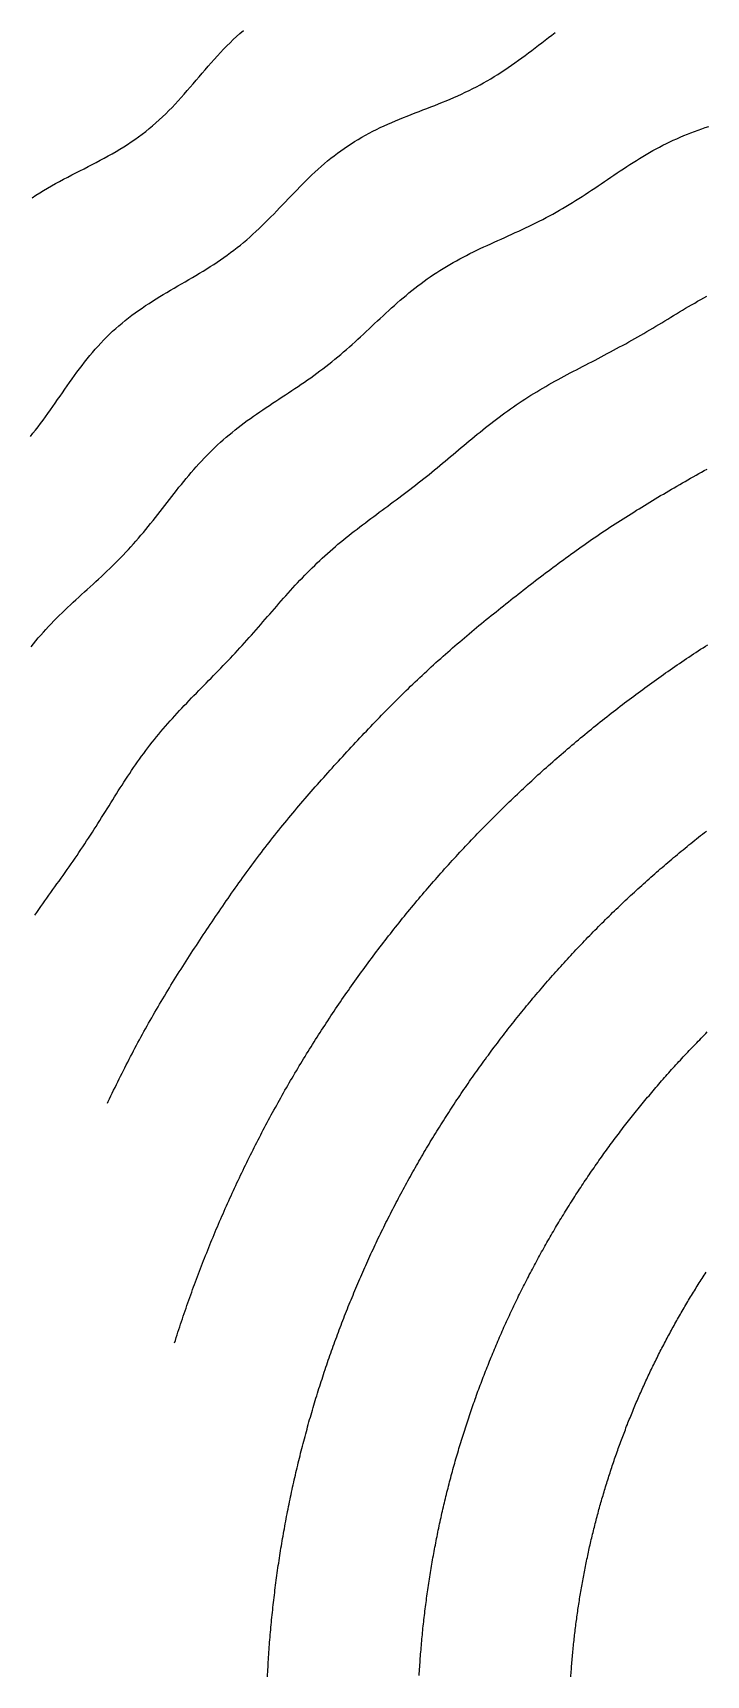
# Model space of a CAD drawing. Header units: millimetres. Extents: x -17.8 to 17.8, y -17.8 to 17.8.
# Drawn here: x -2.903 to -1.48, y 0.119 to 3.588 of the extents above; entities that cross this region are included whole.
import ezdxf

# ---------------------------------------------------------------- set-up
doc = ezdxf.new("R2010")
doc.units = ezdxf.units.MM
doc.layers.add('DOKU', color=8, linetype='Continuous')
doc.layers.add('KESIM', color=1, linetype='Continuous')

msp = doc.modelspace()

# ---------------------------------------------------------------- linework, layer by layer
at = {"layer": 'DOKU'}
for points in [[(-2.9083, 2.7358), (-2.9028, 2.7426), (-2.8973, 2.7494), (-2.8919, 2.7563), (-2.8866, 2.7633), (-2.8813, 2.7703), (-2.8761, 2.7774), (-2.871, 2.7846), (-2.8658, 2.7918), (-2.8608, 2.799), (-2.8557, 2.8063), (-2.8506, 2.8136), (-2.8456, 2.8209), (-2.8406, 2.8282), (-2.8355, 2.8355), (-2.8304, 2.8428), (-2.8253, 2.8501), (-2.8202, 2.8574), (-2.815, 2.8646), (-2.8098, 2.8718), (-2.8045, 2.8789), (-2.7991, 2.886), (-2.7937, 2.893), (-2.7882, 2.8999), (-2.7826, 2.9068), (-2.7769, 2.9135), (-2.7712, 2.9202), (-2.7653, 2.9268), (-2.7593, 2.9332), (-2.7532, 2.9396), (-2.7471, 2.9459), (-2.7408, 2.952), (-2.7344, 2.958), (-2.7279, 2.9639), (-2.7212, 2.9697), (-2.7145, 2.9754), (-2.7077, 2.981), (-2.7008, 2.9864), (-2.6938, 2.9917), (-2.6867, 2.997), (-2.6795, 3.0021), (-2.6722, 3.0071), (-2.6649, 3.0121), (-2.6575, 3.0169), (-2.65, 3.0217), (-2.6425, 3.0264), (-2.6349, 3.0311), (-2.6273, 3.0357), (-2.6196, 3.0402), (-2.612, 3.0447), (-2.6043, 3.0492), (-2.5966, 3.0537), (-2.5889, 3.0581), (-2.5812, 3.0626), (-2.5736, 3.0671), (-2.5659, 3.0715), (-2.5583, 3.076), (-2.5508, 3.0806), (-2.5432, 3.0852), (-2.5357, 3.0898), (-2.5283, 3.0945), (-2.5209, 3.0993), (-2.5136, 3.1041), (-2.5064, 3.109), (-2.4992, 3.114), (-2.4921, 3.1191), (-2.4851, 3.1242), (-2.4782, 3.1295), (-2.4713, 3.1348), (-2.4645, 3.1402), (-2.4578, 3.1458), (-2.4511, 3.1514), (-2.4445, 3.1571), (-2.438, 3.1629), (-2.4315, 3.1688), (-2.4251, 3.1748), (-2.4188, 3.1809), (-2.4125, 3.187), (-2.4062, 3.1932), (-2.4, 3.1994), (-2.3938, 3.2057), (-2.3877, 3.2121), (-2.3815, 3.2185), (-2.3754, 3.2249), (-2.3693, 3.2313), (-2.3632, 3.2377), (-2.357, 3.2442), (-2.3509, 3.2506), (-2.3447, 3.257), (-2.3385, 3.2633), (-2.3322, 3.2697), (-2.326, 3.276), (-2.3196, 3.2822), (-2.3132, 3.2883), (-2.3068, 3.2944), (-2.3002, 3.3004), (-2.2936, 3.3063), (-2.287, 3.3121), (-2.2802, 3.3178), (-2.2734, 3.3233), (-2.2665, 3.3288), (-2.2595, 3.3341), (-2.2524, 3.3393), (-2.2452, 3.3444), (-2.238, 3.3493), (-2.2306, 3.3542), (-2.2232, 3.3588), (-2.2157, 3.3634), (-2.208, 3.3678), (-2.2004, 3.3721), (-2.1926, 3.3763), (-2.1848, 3.3804), (-2.1769, 3.3843), (-2.1689, 3.3881), (-2.1609, 3.3919), (-2.1528, 3.3955), (-2.1447, 3.3991), (-2.1365, 3.4026), (-2.1283, 3.406), (-2.12, 3.4093), (-2.1118, 3.4126), (-2.1035, 3.4159), (-2.0952, 3.4191), (-2.0869, 3.4223), (-2.0786, 3.4255), (-2.0704, 3.4287), (-2.0621, 3.4319), (-2.0538, 3.4351), (-2.0456, 3.4384), (-2.0374, 3.4417), (-2.0293, 3.445), (-2.0212, 3.4484), (-2.0131, 3.4519), (-2.0051, 3.4555), (-1.9971, 3.4591), (-1.9892, 3.4628), (-1.9813, 3.4666), (-1.9735, 3.4705), (-1.9658, 3.4745), (-1.9581, 3.4786), (-1.9505, 3.4828), (-1.9429, 3.4871), (-1.9354, 3.4915), (-1.9279, 3.496), (-1.9205, 3.5007), (-1.9132, 3.5054), (-1.9059, 3.5102), (-1.8986, 3.5151), (-1.8914, 3.5201), (-1.8842, 3.5251), (-1.8771, 3.5303), (-1.87, 3.5355), (-1.8629, 3.5407), (-1.8558, 3.546), (-1.8487, 3.5514), (-1.8417, 3.5568), (-1.8346, 3.5621), (-1.8276, 3.5675), (-1.8205, 3.5729), (-1.8134, 3.5783), (-1.8063, 3.5837), (-1.7992, 3.589)], [(-2.9045, 3.2399), (-2.8965, 3.2452), (-2.8884, 3.2504), (-2.8802, 3.2555), (-2.8719, 3.2604), (-2.8635, 3.2652), (-2.8551, 3.2699), (-2.8466, 3.2746), (-2.838, 3.2792), (-2.8294, 3.2837), (-2.8208, 3.2881), (-2.8121, 3.2926), (-2.8035, 3.297), (-2.7948, 3.3014), (-2.7862, 3.3058), (-2.7776, 3.3102), (-2.769, 3.3146), (-2.7605, 3.3191), (-2.752, 3.3237), (-2.7436, 3.3283), (-2.7353, 3.333), (-2.7271, 3.3377), (-2.7189, 3.3426), (-2.7108, 3.3476), (-2.7029, 3.3527), (-2.695, 3.3579), (-2.6872, 3.3632), (-2.6796, 3.3687), (-2.6721, 3.3743), (-2.6646, 3.3801), (-2.6573, 3.386), (-2.6501, 3.392), (-2.643, 3.3981), (-2.636, 3.4044), (-2.6291, 3.4109), (-2.6223, 3.4174), (-2.6155, 3.4241), (-2.6089, 3.4309), (-2.6023, 3.4378), (-2.5958, 3.4448), (-2.5894, 3.4519), (-2.583, 3.459), (-2.5766, 3.4663), (-2.5703, 3.4736), (-2.564, 3.4809), (-2.5577, 3.4883), (-2.5514, 3.4957), (-2.5451, 3.503), (-2.5388, 3.5104), (-2.5324, 3.5178), (-2.526, 3.5251), (-2.5196, 3.5323), (-2.5131, 3.5395), (-2.5065, 3.5466), (-2.4999, 3.5537), (-2.4931, 3.5606), (-2.4863, 3.5674), (-2.4794, 3.574), (-2.4724, 3.5806), (-2.4653, 3.587), (-2.458, 3.5932)], [(-2.9068, 2.2915), (-2.9018, 2.2979), (-2.8967, 2.3041), (-2.8915, 2.3103), (-2.8862, 2.3164), (-2.8808, 2.3224), (-2.8754, 2.3284), (-2.8699, 2.3344), (-2.8643, 2.3402), (-2.8587, 2.3461), (-2.853, 2.3518), (-2.8472, 2.3575), (-2.8414, 2.3632), (-2.8356, 2.3688), (-2.8297, 2.3744), (-2.8238, 2.38), (-2.8178, 2.3855), (-2.8119, 2.391), (-2.8059, 2.3965), (-2.7999, 2.4019), (-2.7939, 2.4074), (-2.7879, 2.4128), (-2.7819, 2.4183), (-2.7759, 2.4237), (-2.77, 2.4292), (-2.764, 2.4347), (-2.7581, 2.4402), (-2.7522, 2.4457), (-2.7464, 2.4513), (-2.7406, 2.4568), (-2.7348, 2.4625), (-2.7291, 2.4681), (-2.7234, 2.4738), (-2.7178, 2.4795), (-2.7122, 2.4853), (-2.7067, 2.4911), (-2.7012, 2.497), (-2.6958, 2.5029), (-2.6904, 2.5089), (-2.6851, 2.5149), (-2.6798, 2.5209), (-2.6746, 2.5271), (-2.6694, 2.5332), (-2.6643, 2.5394), (-2.6592, 2.5456), (-2.6541, 2.5519), (-2.6491, 2.5582), (-2.644, 2.5645), (-2.6391, 2.5708), (-2.6341, 2.5772), (-2.6291, 2.5836), (-2.6241, 2.59), (-2.6192, 2.5964), (-2.6142, 2.6028), (-2.6092, 2.6092), (-2.6042, 2.6156), (-2.5992, 2.622), (-2.5942, 2.6284), (-2.5891, 2.6347), (-2.584, 2.641), (-2.5788, 2.6473), (-2.5736, 2.6535), (-2.5684, 2.6597), (-2.5631, 2.6658), (-2.5578, 2.6719), (-2.5523, 2.6779), (-2.5469, 2.6838), (-2.5413, 2.6897), (-2.5357, 2.6955), (-2.53, 2.7013), (-2.5243, 2.7069), (-2.5184, 2.7125), (-2.5126, 2.7181), (-2.5066, 2.7235), (-2.5006, 2.7289), (-2.4944, 2.7342), (-2.4883, 2.7394), (-2.482, 2.7445), (-2.4757, 2.7496), (-2.4694, 2.7546), (-2.4629, 2.7595), (-2.4565, 2.7644), (-2.4499, 2.7692), (-2.4434, 2.7739), (-2.4368, 2.7786), (-2.4301, 2.7832), (-2.4234, 2.7878), (-2.4167, 2.7924), (-2.41, 2.7969), (-2.4032, 2.8014), (-2.3965, 2.8059), (-2.3897, 2.8104), (-2.3829, 2.8148), (-2.3761, 2.8193), (-2.3694, 2.8237), (-2.3626, 2.8282), (-2.3559, 2.8326), (-2.3491, 2.8371), (-2.3424, 2.8416), (-2.3358, 2.8461), (-2.3291, 2.8507), (-2.3225, 2.8553), (-2.3159, 2.86), (-2.3094, 2.8646), (-2.3029, 2.8694), (-2.2965, 2.8742), (-2.2901, 2.879), (-2.2837, 2.8839), (-2.2774, 2.8888), (-2.2711, 2.8938), (-2.2648, 2.8989), (-2.2586, 2.904), (-2.2525, 2.9091), (-2.2464, 2.9143), (-2.2403, 2.9196), (-2.2342, 2.9249), (-2.2282, 2.9303), (-2.2222, 2.9357), (-2.2163, 2.9411), (-2.2103, 2.9465), (-2.2044, 2.952), (-2.1985, 2.9576), (-2.1926, 2.9631), (-2.1867, 2.9686), (-2.1808, 2.9742), (-2.1748, 2.9797), (-2.1689, 2.9853), (-2.163, 2.9908), (-2.157, 2.9963), (-2.1511, 3.0018), (-2.1451, 3.0073), (-2.139, 3.0127), (-2.133, 3.0181), (-2.1269, 3.0234), (-2.1207, 3.0287), (-2.1145, 3.0339), (-2.1083, 3.0391), (-2.102, 3.0442), (-2.0957, 3.0492), (-2.0893, 3.0541), (-2.0828, 3.059), (-2.0763, 3.0638), (-2.0697, 3.0685), (-2.0631, 3.0731), (-2.0564, 3.0776), (-2.0497, 3.0821), (-2.0429, 3.0864), (-2.036, 3.0907), (-2.0291, 3.0949), (-2.0221, 3.099), (-2.0151, 3.103), (-2.0081, 3.107), (-2.0009, 3.1108), (-1.9938, 3.1146), (-1.9866, 3.1183), (-1.9794, 3.122), (-1.9721, 3.1256), (-1.9648, 3.1291), (-1.9575, 3.1326), (-1.9501, 3.1361), (-1.9428, 3.1395), (-1.9354, 3.1429), (-1.928, 3.1462), (-1.9206, 3.1496), (-1.9132, 3.1529), (-1.9059, 3.1563), (-1.8985, 3.1596), (-1.8911, 3.1629), (-1.8837, 3.1663), (-1.8764, 3.1697), (-1.8691, 3.1731), (-1.8618, 3.1765), (-1.8545, 3.18), (-1.8473, 3.1835), (-1.84, 3.187), (-1.8329, 3.1906), (-1.8257, 3.1943), (-1.8186, 3.198), (-1.8115, 3.2018), (-1.8044, 3.2056), (-1.7974, 3.2095), (-1.7904, 3.2135), (-1.7835, 3.2175), (-1.7766, 3.2216), (-1.7697, 3.2257), (-1.7628, 3.2299), (-1.756, 3.2341), (-1.7492, 3.2384), (-1.7424, 3.2428), (-1.7356, 3.2471), (-1.7289, 3.2516), (-1.7222, 3.256), (-1.7155, 3.2605), (-1.7087, 3.2651), (-1.702, 3.2696), (-1.6953, 3.2741), (-1.6886, 3.2787), (-1.6819, 3.2833), (-1.6752, 3.2878), (-1.6685, 3.2924), (-1.6618, 3.2969), (-1.655, 3.3014), (-1.6482, 3.3058), (-1.6414, 3.3102), (-1.6346, 3.3146), (-1.6277, 3.3189), (-1.6208, 3.3232), (-1.6139, 3.3274), (-1.6069, 3.3315), (-1.5999, 3.3355), (-1.5929, 3.3395), (-1.5858, 3.3434), (-1.5786, 3.3472), (-1.5715, 3.3509), (-1.5642, 3.3545), (-1.557, 3.358), (-1.5497, 3.3615), (-1.5423, 3.3648), (-1.5349, 3.368), (-1.5275, 3.3712), (-1.52, 3.3742), (-1.5125, 3.3772), (-1.5049, 3.38), (-1.4973, 3.3828), (-1.4897, 3.3855), (-1.482, 3.3882), (-1.4743, 3.3907)], [(-2.8986, 1.7245), (-2.8945, 1.7306), (-2.8903, 1.7367), (-2.8861, 1.7427), (-2.8819, 1.7488), (-2.8776, 1.7548), (-2.8734, 1.7608), (-2.8691, 1.7668), (-2.8649, 1.7728), (-2.8606, 1.7788), (-2.8563, 1.7848), (-2.852, 1.7908), (-2.8477, 1.7968), (-2.8435, 1.8028), (-2.8392, 1.8088), (-2.8349, 1.8148), (-2.8307, 1.8208), (-2.8265, 1.8268), (-2.8222, 1.8328), (-2.818, 1.8388), (-2.8139, 1.8449), (-2.8097, 1.8509), (-2.8056, 1.857), (-2.8015, 1.8631), (-2.7974, 1.8692), (-2.7933, 1.8753), (-2.7893, 1.8814), (-2.7853, 1.8875), (-2.7812, 1.8937), (-2.7773, 1.8999), (-2.7733, 1.906), (-2.7694, 1.9122), (-2.7654, 1.9184), (-2.7615, 1.9247), (-2.7576, 1.9309), (-2.7537, 1.9371), (-2.7498, 1.9434), (-2.7459, 1.9496), (-2.742, 1.9559), (-2.7381, 1.9621), (-2.7342, 1.9684), (-2.7303, 1.9746), (-2.7264, 1.9808), (-2.7225, 1.9871), (-2.7185, 1.9933), (-2.7145, 1.9995), (-2.7105, 2.0057), (-2.7065, 2.0119), (-2.7025, 2.018), (-2.6984, 2.0242), (-2.6943, 2.0303), (-2.6901, 2.0364), (-2.6859, 2.0424), (-2.6817, 2.0485), (-2.6775, 2.0545), (-2.6731, 2.0605), (-2.6688, 2.0664), (-2.6644, 2.0723), (-2.66, 2.0782), (-2.6555, 2.084), (-2.6509, 2.0898), (-2.6463, 2.0956), (-2.6417, 2.1013), (-2.637, 2.107), (-2.6323, 2.1127), (-2.6276, 2.1183), (-2.6228, 2.1239), (-2.6179, 2.1294), (-2.613, 2.1349), (-2.6081, 2.1404), (-2.6032, 2.1459), (-2.5982, 2.1513), (-2.5932, 2.1567), (-2.5881, 2.1621), (-2.583, 2.1674), (-2.5779, 2.1728), (-2.5728, 2.1781), (-2.5677, 2.1834), (-2.5626, 2.1886), (-2.5574, 2.1939), (-2.5523, 2.1992), (-2.5471, 2.2044), (-2.5419, 2.2097), (-2.5368, 2.2149), (-2.5316, 2.2201), (-2.5264, 2.2254), (-2.5213, 2.2306), (-2.5161, 2.2359), (-2.511, 2.2412), (-2.5059, 2.2464), (-2.5008, 2.2517), (-2.4957, 2.257), (-2.4906, 2.2623), (-2.4856, 2.2677), (-2.4806, 2.273), (-2.4755, 2.2784), (-2.4705, 2.2837), (-2.4656, 2.2891), (-2.4606, 2.2946), (-2.4557, 2.3), (-2.4508, 2.3055), (-2.4459, 2.3109), (-2.441, 2.3164), (-2.4361, 2.3219), (-2.4313, 2.3274), (-2.4264, 2.333), (-2.4216, 2.3385), (-2.4168, 2.344), (-2.4119, 2.3496), (-2.4071, 2.3552), (-2.4023, 2.3607), (-2.3975, 2.3663), (-2.3926, 2.3718), (-2.3878, 2.3774), (-2.3829, 2.3829), (-2.3781, 2.3885), (-2.3732, 2.394), (-2.3683, 2.3995), (-2.3634, 2.405), (-2.3585, 2.4105), (-2.3535, 2.4159), (-2.3485, 2.4214), (-2.3435, 2.4268), (-2.3385, 2.4321), (-2.3334, 2.4375), (-2.3283, 2.4428), (-2.3231, 2.448), (-2.3179, 2.4533), (-2.3127, 2.4585), (-2.3074, 2.4636), (-2.3021, 2.4687), (-2.2968, 2.4738), (-2.2914, 2.4788), (-2.2859, 2.4838), (-2.2805, 2.4887), (-2.275, 2.4936), (-2.2694, 2.4984), (-2.2638, 2.5032), (-2.2582, 2.508), (-2.2526, 2.5127), (-2.2469, 2.5174), (-2.2412, 2.5221), (-2.2354, 2.5267), (-2.2296, 2.5313), (-2.2238, 2.5358), (-2.218, 2.5403), (-2.2122, 2.5448), (-2.2063, 2.5493), (-2.2004, 2.5537), (-2.1945, 2.5582), (-2.1886, 2.5626), (-2.1827, 2.567), (-2.1768, 2.5713), (-2.1709, 2.5757), (-2.165, 2.5801), (-2.159, 2.5845), (-2.1531, 2.5888), (-2.1472, 2.5932), (-2.1413, 2.5976), (-2.1354, 2.602), (-2.1295, 2.6064), (-2.1236, 2.6108), (-2.1178, 2.6152), (-2.1119, 2.6196), (-2.1061, 2.6241), (-2.1002, 2.6286), (-2.0944, 2.6331), (-2.0886, 2.6376), (-2.0829, 2.6421), (-2.0771, 2.6467), (-2.0714, 2.6512), (-2.0657, 2.6558), (-2.0599, 2.6605), (-2.0542, 2.6651), (-2.0486, 2.6697), (-2.0429, 2.6744), (-2.0372, 2.6791), (-2.0316, 2.6838), (-2.0259, 2.6885), (-2.0203, 2.6932), (-2.0147, 2.698), (-2.009, 2.7027), (-2.0034, 2.7075), (-1.9978, 2.7122), (-1.9921, 2.7169), (-1.9865, 2.7217), (-1.9808, 2.7264), (-1.9752, 2.7311), (-1.9695, 2.7358), (-1.9638, 2.7405), (-1.9581, 2.7451), (-1.9524, 2.7498), (-1.9466, 2.7544), (-1.9408, 2.759), (-1.935, 2.7635), (-1.9292, 2.768), (-1.9233, 2.7725), (-1.9175, 2.7769), (-1.9115, 2.7813), (-1.9056, 2.7857), (-1.8996, 2.79), (-1.8936, 2.7942), (-1.8876, 2.7984), (-1.8815, 2.8026), (-1.8754, 2.8067), (-1.8692, 2.8108), (-1.8631, 2.8148), (-1.8569, 2.8188), (-1.8506, 2.8227), (-1.8444, 2.8266), (-1.8381, 2.8304), (-1.8318, 2.8342), (-1.8254, 2.8379), (-1.819, 2.8416), (-1.8126, 2.8453), (-1.8062, 2.8489), (-1.7998, 2.8525), (-1.7933, 2.856), (-1.7868, 2.8595), (-1.7804, 2.863), (-1.7739, 2.8665), (-1.7673, 2.87), (-1.7608, 2.8734), (-1.7543, 2.8768), (-1.7478, 2.8802), (-1.7412, 2.8836), (-1.7347, 2.887), (-1.7282, 2.8904), (-1.7216, 2.8938), (-1.7151, 2.8972), (-1.7086, 2.9006), (-1.7021, 2.904), (-1.6956, 2.9074), (-1.6891, 2.9108), (-1.6826, 2.9143), (-1.6761, 2.9178), (-1.6696, 2.9213), (-1.6632, 2.9248), (-1.6567, 2.9283), (-1.6503, 2.9318), (-1.6439, 2.9354), (-1.6375, 2.939), (-1.6311, 2.9426), (-1.6248, 2.9463), (-1.6184, 2.9499), (-1.612, 2.9536), (-1.6057, 2.9573), (-1.5994, 2.9611), (-1.5931, 2.9648), (-1.5867, 2.9686), (-1.5804, 2.9723), (-1.5741, 2.9761), (-1.5678, 2.9799), (-1.5615, 2.9837), (-1.5552, 2.9875), (-1.5489, 2.9913), (-1.5426, 2.9951), (-1.5363, 2.9989), (-1.5299, 3.0027), (-1.5236, 3.0065), (-1.5173, 3.0102), (-1.5109, 3.0139), (-1.5045, 3.0176), (-1.4982, 3.0213), (-1.4918, 3.025), (-1.4853, 3.0286), (-1.4789, 3.0322)], [(-2.7454, 1.3274), (-2.7438, 1.3308), (-2.7409, 1.3368), (-2.738, 1.3428), (-2.7352, 1.3488), (-2.7323, 1.3548), (-2.7293, 1.3608), (-2.7264, 1.3668), (-2.7235, 1.3727), (-2.7205, 1.3787), (-2.7176, 1.3847), (-2.7146, 1.3906), (-2.7116, 1.3966), (-2.7086, 1.4025), (-2.7056, 1.4084), (-2.7026, 1.4144), (-2.6995, 1.4203), (-2.6965, 1.4262), (-2.6934, 1.4321), (-2.6903, 1.438), (-2.6872, 1.4439), (-2.6841, 1.4498), (-2.6809, 1.4556), (-2.6778, 1.4615), (-2.6746, 1.4673), (-2.6714, 1.4732), (-2.6682, 1.479), (-2.665, 1.4848), (-2.6617, 1.4906), (-2.6585, 1.4964), (-2.6552, 1.5022), (-2.6519, 1.508), (-2.6486, 1.5138), (-2.6452, 1.5195), (-2.6419, 1.5253), (-2.6385, 1.531), (-2.6352, 1.5368), (-2.6318, 1.5425), (-2.6283, 1.5482), (-2.6249, 1.5539), (-2.6215, 1.5596), (-2.618, 1.5653), (-2.6146, 1.571), (-2.6111, 1.5767), (-2.6076, 1.5823), (-2.6041, 1.588), (-2.6006, 1.5936), (-2.597, 1.5993), (-2.5935, 1.6049), (-2.5899, 1.6105), (-2.5863, 1.6161), (-2.5828, 1.6217), (-2.5792, 1.6273), (-2.5756, 1.6329), (-2.572, 1.6385), (-2.5684, 1.6441), (-2.5647, 1.6497), (-2.5611, 1.6553), (-2.5574, 1.6608), (-2.5538, 1.6664), (-2.5501, 1.6719), (-2.5465, 1.6775), (-2.5428, 1.683), (-2.5391, 1.6886), (-2.5354, 1.6941), (-2.5317, 1.6996), (-2.528, 1.7052), (-2.5243, 1.7107), (-2.5206, 1.7162), (-2.5168, 1.7217), (-2.5131, 1.7272), (-2.5093, 1.7327), (-2.5056, 1.7382), (-2.5018, 1.7437), (-2.4981, 1.7492), (-2.4943, 1.7546), (-2.4905, 1.7601), (-2.4867, 1.7656), (-2.4829, 1.771), (-2.479, 1.7765), (-2.4752, 1.7819), (-2.4714, 1.7873), (-2.4675, 1.7927), (-2.4636, 1.7982), (-2.4598, 1.8036), (-2.4559, 1.809), (-2.452, 1.8143), (-2.448, 1.8197), (-2.4441, 1.8251), (-2.4402, 1.8305), (-2.4362, 1.8358), (-2.4322, 1.8411), (-2.4282, 1.8465), (-2.4242, 1.8518), (-2.4202, 1.8571), (-2.4162, 1.8624), (-2.4121, 1.8677), (-2.408, 1.8729), (-2.404, 1.8782), (-2.3999, 1.8834), (-2.3958, 1.8887), (-2.3916, 1.8939), (-2.3875, 1.8991), (-2.3833, 1.9043), (-2.3792, 1.9095), (-2.375, 1.9146), (-2.3708, 1.9198), (-2.3665, 1.9249), (-2.3623, 1.9301), (-2.3581, 1.9352), (-2.3538, 1.9403), (-2.3495, 1.9454), (-2.3452, 1.9505), (-2.3409, 1.9556), (-2.3366, 1.9607), (-2.3323, 1.9657), (-2.3279, 1.9708), (-2.3236, 1.9758), (-2.3192, 1.9808), (-2.3149, 1.9858), (-2.3105, 1.9908), (-2.3061, 1.9958), (-2.3017, 2.0008), (-2.2973, 2.0058), (-2.2929, 2.0108), (-2.2884, 2.0157), (-2.284, 2.0207), (-2.2795, 2.0256), (-2.2751, 2.0306), (-2.2706, 2.0355), (-2.2662, 2.0405), (-2.2617, 2.0454), (-2.2572, 2.0503), (-2.2527, 2.0552), (-2.2482, 2.0601), (-2.2437, 2.065), (-2.2392, 2.0699), (-2.2347, 2.0748), (-2.2301, 2.0796), (-2.2256, 2.0845), (-2.2211, 2.0894), (-2.2165, 2.0942), (-2.212, 2.0991), (-2.2074, 2.1039), (-2.2028, 2.1088), (-2.1983, 2.1136), (-2.1937, 2.1184), (-2.1891, 2.1232), (-2.1845, 2.128), (-2.1799, 2.1328), (-2.1752, 2.1376), (-2.1706, 2.1424), (-2.166, 2.1472), (-2.1613, 2.1519), (-2.1567, 2.1567), (-2.152, 2.1614), (-2.1473, 2.1662), (-2.1426, 2.1709), (-2.1379, 2.1756), (-2.1332, 2.1803), (-2.1285, 2.185), (-2.1238, 2.1896), (-2.119, 2.1943), (-2.1143, 2.199), (-2.1095, 2.2036), (-2.1047, 2.2082), (-2.0999, 2.2128), (-2.0951, 2.2174), (-2.0902, 2.222), (-2.0854, 2.2266), (-2.0806, 2.2311), (-2.0757, 2.2357), (-2.0708, 2.2402), (-2.0659, 2.2447), (-2.061, 2.2492), (-2.0561, 2.2537), (-2.0512, 2.2581), (-2.0462, 2.2626), (-2.0412, 2.267), (-2.0363, 2.2715), (-2.0313, 2.2759), (-2.0263, 2.2803), (-2.0213, 2.2846), (-2.0163, 2.289), (-2.0112, 2.2934), (-2.0062, 2.2977), (-2.0011, 2.302), (-1.9961, 2.3064), (-1.991, 2.3107), (-1.9859, 2.315), (-1.9808, 2.3192), (-1.9757, 2.3235), (-1.9706, 2.3278), (-1.9655, 2.332), (-1.9604, 2.3363), (-1.9552, 2.3405), (-1.9501, 2.3447), (-1.9449, 2.3489), (-1.9398, 2.3531), (-1.9346, 2.3573), (-1.9294, 2.3615), (-1.9242, 2.3657), (-1.9191, 2.3698), (-1.9139, 2.374), (-1.9087, 2.3781), (-1.9035, 2.3823), (-1.8982, 2.3864), (-1.893, 2.3906), (-1.8878, 2.3947), (-1.8826, 2.3988), (-1.8774, 2.4029), (-1.8721, 2.407), (-1.8669, 2.4111), (-1.8616, 2.4152), (-1.8564, 2.4193), (-1.8511, 2.4233), (-1.8458, 2.4274), (-1.8406, 2.4314), (-1.8353, 2.4355), (-1.83, 2.4395), (-1.8247, 2.4435), (-1.8194, 2.4476), (-1.8141, 2.4516), (-1.8088, 2.4556), (-1.8034, 2.4596), (-1.7981, 2.4635), (-1.7927, 2.4675), (-1.7874, 2.4715), (-1.782, 2.4754), (-1.7767, 2.4793), (-1.7713, 2.4832), (-1.7659, 2.4871), (-1.7605, 2.491), (-1.7551, 2.4949), (-1.7497, 2.4988), (-1.7442, 2.5026), (-1.7388, 2.5065), (-1.7333, 2.5103), (-1.7279, 2.5141), (-1.7224, 2.5179), (-1.7169, 2.5216), (-1.7114, 2.5254), (-1.7059, 2.5291), (-1.7004, 2.5328), (-1.6949, 2.5366), (-1.6893, 2.5402), (-1.6838, 2.5439), (-1.6782, 2.5476), (-1.6726, 2.5512), (-1.6671, 2.5548), (-1.6615, 2.5584), (-1.6559, 2.562), (-1.6503, 2.5656), (-1.6446, 2.5692), (-1.639, 2.5727), (-1.6334, 2.5762), (-1.6277, 2.5798), (-1.622, 2.5833), (-1.6164, 2.5867), (-1.6107, 2.5902), (-1.605, 2.5937), (-1.5993, 2.5971), (-1.5936, 2.6006), (-1.5879, 2.604), (-1.5822, 2.6074), (-1.5765, 2.6108), (-1.5707, 2.6142), (-1.565, 2.6175), (-1.5593, 2.6209), (-1.5535, 2.6242), (-1.5478, 2.6276), (-1.542, 2.6309), (-1.5362, 2.6342), (-1.5305, 2.6376), (-1.5247, 2.6409), (-1.5189, 2.6442), (-1.5131, 2.6474), (-1.5074, 2.6507), (-1.5016, 2.654), (-1.4958, 2.6573), (-1.49, 2.6605), (-1.4842, 2.6638), (-1.4783, 2.667)], [(-2.6034, 0.8216), (-2.6019, 0.8266), (-2.6, 0.8323), (-2.5982, 0.8379), (-2.5964, 0.8436), (-2.5945, 0.8493), (-2.5927, 0.8549), (-2.5908, 0.8606), (-2.5889, 0.8662), (-2.587, 0.8719), (-2.5851, 0.8775), (-2.5832, 0.8832), (-2.5813, 0.8888), (-2.5793, 0.8944), (-2.5774, 0.9001), (-2.5754, 0.9057), (-2.5734, 0.9113), (-2.5714, 0.9169), (-2.5694, 0.9225), (-2.5674, 0.9281), (-2.5654, 0.9337), (-2.5633, 0.9393), (-2.5613, 0.9449), (-2.5592, 0.9505), (-2.5571, 0.9561), (-2.555, 0.9616), (-2.5529, 0.9672), (-2.5508, 0.9728), (-2.5487, 0.9783), (-2.5465, 0.9839), (-2.5444, 0.9895), (-2.5422, 0.995), (-2.54, 1.0005), (-2.5379, 1.0061), (-2.5357, 1.0116), (-2.5334, 1.0172), (-2.5312, 1.0227), (-2.529, 1.0282), (-2.5267, 1.0337), (-2.5245, 1.0392), (-2.5222, 1.0447), (-2.5199, 1.0502), (-2.5176, 1.0557), (-2.5153, 1.0612), (-2.513, 1.0667), (-2.5106, 1.0722), (-2.5083, 1.0777), (-2.5059, 1.0831), (-2.5036, 1.0886), (-2.5012, 1.094), (-2.4988, 1.0995), (-2.4964, 1.1049), (-2.494, 1.1104), (-2.4916, 1.1158), (-2.4891, 1.1213), (-2.4867, 1.1267), (-2.4842, 1.1321), (-2.4817, 1.1375), (-2.4792, 1.1429), (-2.4767, 1.1483), (-2.4742, 1.1537), (-2.4717, 1.1591), (-2.4692, 1.1645), (-2.4666, 1.1699), (-2.4641, 1.1753), (-2.4615, 1.1807), (-2.4589, 1.186), (-2.4563, 1.1914), (-2.4537, 1.1968), (-2.4511, 1.2021), (-2.4485, 1.2074), (-2.4458, 1.2128), (-2.4432, 1.2181), (-2.4405, 1.2234), (-2.4378, 1.2288), (-2.4351, 1.2341), (-2.4324, 1.2394), (-2.4297, 1.2447), (-2.427, 1.25), (-2.4243, 1.2553), (-2.4215, 1.2606), (-2.4188, 1.2659), (-2.416, 1.2711), (-2.4132, 1.2764), (-2.4104, 1.2817), (-2.4076, 1.2869), (-2.4048, 1.2922), (-2.402, 1.2974), (-2.3992, 1.3026), (-2.3963, 1.3079), (-2.3935, 1.3131), (-2.3906, 1.3183), (-2.3877, 1.3235), (-2.3848, 1.3287), (-2.3819, 1.3339), (-2.379, 1.3391), (-2.3761, 1.3443), (-2.3731, 1.3495), (-2.3702, 1.3547), (-2.3672, 1.3598), (-2.3642, 1.365), (-2.3613, 1.3702), (-2.3583, 1.3753), (-2.3553, 1.3804), (-2.3522, 1.3856), (-2.3492, 1.3907), (-2.3462, 1.3958), (-2.3431, 1.4009), (-2.3401, 1.4061), (-2.337, 1.4112), (-2.3339, 1.4163), (-2.3308, 1.4213), (-2.3277, 1.4264), (-2.3246, 1.4315), (-2.3215, 1.4366), (-2.3183, 1.4416), (-2.3152, 1.4467), (-2.312, 1.4517), (-2.3088, 1.4568), (-2.3057, 1.4618), (-2.3025, 1.4668), (-2.2993, 1.4718), (-2.296, 1.4769), (-2.2928, 1.4819), (-2.2896, 1.4869), (-2.2863, 1.4919), (-2.2831, 1.4968), (-2.2798, 1.5018), (-2.2765, 1.5068), (-2.2732, 1.5118), (-2.2699, 1.5167), (-2.2666, 1.5217), (-2.2633, 1.5266), (-2.2599, 1.5315), (-2.2566, 1.5365), (-2.2532, 1.5414), (-2.2499, 1.5463), (-2.2465, 1.5512), (-2.2431, 1.5561), (-2.2397, 1.561), (-2.2363, 1.5659), (-2.2329, 1.5707), (-2.2294, 1.5756), (-2.226, 1.5805), (-2.2225, 1.5853), (-2.2191, 1.5902), (-2.2156, 1.595), (-2.2121, 1.5998), (-2.2086, 1.6047), (-2.2051, 1.6095), (-2.2016, 1.6143), (-2.1981, 1.6191), (-2.1945, 1.6239), (-2.191, 1.6287), (-2.1874, 1.6334), (-2.1839, 1.6382), (-2.1803, 1.643), (-2.1767, 1.6477), (-2.1731, 1.6525), (-2.1695, 1.6572), (-2.1659, 1.6619), (-2.1622, 1.6666), (-2.1586, 1.6714), (-2.1549, 1.6761), (-2.1513, 1.6808), (-2.1476, 1.6854), (-2.1439, 1.6901), (-2.1402, 1.6948), (-2.1365, 1.6995), (-2.1328, 1.7041), (-2.1291, 1.7088), (-2.1254, 1.7134), (-2.1216, 1.718), (-2.1179, 1.7227), (-2.1141, 1.7273), (-2.1103, 1.7319), (-2.1065, 1.7365), (-2.1027, 1.7411), (-2.0989, 1.7457), (-2.0951, 1.7502), (-2.0913, 1.7548), (-2.0875, 1.7594), (-2.0836, 1.7639), (-2.0798, 1.7685), (-2.0759, 1.773), (-2.072, 1.7775), (-2.0682, 1.782), (-2.0643, 1.7865), (-2.0604, 1.791), (-2.0564, 1.7955), (-2.0525, 1.8), (-2.0486, 1.8045), (-2.0446, 1.809), (-2.0407, 1.8134), (-2.0367, 1.8179), (-2.0328, 1.8223), (-2.0288, 1.8267), (-2.0248, 1.8311), (-2.0208, 1.8356), (-2.0168, 1.84), (-2.0128, 1.8444), (-2.0087, 1.8487), (-2.0047, 1.8531), (-2.0007, 1.8575), (-1.9966, 1.8619), (-1.9925, 1.8662), (-1.9885, 1.8705), (-1.9844, 1.8749), (-1.9803, 1.8792), (-1.9762, 1.8835), (-1.9721, 1.8878), (-1.9679, 1.8921), (-1.9638, 1.8964), (-1.9597, 1.9007), (-1.9555, 1.905), (-1.9513, 1.9092), (-1.9472, 1.9135), (-1.943, 1.9177), (-1.9388, 1.922), (-1.9346, 1.9262), (-1.9304, 1.9304), (-1.9262, 1.9346), (-1.922, 1.9388), (-1.9177, 1.943), (-1.9135, 1.9472), (-1.9092, 1.9513), (-1.905, 1.9555), (-1.9007, 1.9597), (-1.8964, 1.9638), (-1.8921, 1.9679), (-1.8878, 1.9721), (-1.8835, 1.9762), (-1.8792, 1.9803), (-1.8749, 1.9844), (-1.8705, 1.9885), (-1.8662, 1.9925), (-1.8619, 1.9966), (-1.8575, 2.0007), (-1.8531, 2.0047), (-1.8487, 2.0087), (-1.8444, 2.0128), (-1.84, 2.0168), (-1.8356, 2.0208), (-1.8311, 2.0248), (-1.8267, 2.0288), (-1.8223, 2.0328), (-1.8179, 2.0367), (-1.8134, 2.0407), (-1.809, 2.0446), (-1.8045, 2.0486), (-1.8, 2.0525), (-1.7955, 2.0564), (-1.791, 2.0604), (-1.7865, 2.0643), (-1.782, 2.0682), (-1.7775, 2.072), (-1.773, 2.0759), (-1.7685, 2.0798), (-1.7639, 2.0836), (-1.7594, 2.0875), (-1.7548, 2.0913), (-1.7502, 2.0951), (-1.7457, 2.0989), (-1.7411, 2.1027), (-1.7365, 2.1065), (-1.7319, 2.1103), (-1.7273, 2.1141), (-1.7227, 2.1179), (-1.718, 2.1216), (-1.7134, 2.1254), (-1.7088, 2.1291), (-1.7041, 2.1328), (-1.6995, 2.1365), (-1.6948, 2.1402), (-1.6901, 2.1439), (-1.6854, 2.1476), (-1.6808, 2.1513), (-1.6761, 2.1549), (-1.6714, 2.1586), (-1.6666, 2.1622), (-1.6619, 2.1659), (-1.6572, 2.1695), (-1.6525, 2.1731), (-1.6477, 2.1767), (-1.643, 2.1803), (-1.6382, 2.1839), (-1.6334, 2.1874), (-1.6287, 2.191), (-1.6239, 2.1945), (-1.6191, 2.1981), (-1.6143, 2.2016), (-1.6095, 2.2051), (-1.6047, 2.2086), (-1.5998, 2.2121), (-1.595, 2.2156), (-1.5902, 2.2191), (-1.5853, 2.2225), (-1.5805, 2.226), (-1.5756, 2.2294), (-1.5707, 2.2329), (-1.5659, 2.2363), (-1.561, 2.2397), (-1.5561, 2.2431), (-1.5512, 2.2465), (-1.5463, 2.2499), (-1.5414, 2.2532), (-1.5365, 2.2566), (-1.5315, 2.2599), (-1.5266, 2.2633), (-1.5217, 2.2666), (-1.5167, 2.2699), (-1.5118, 2.2732), (-1.5068, 2.2765), (-1.5018, 2.2798), (-1.4968, 2.2831), (-1.4919, 2.2863), (-1.4869, 2.2896), (-1.4819, 2.2928), (-1.4769, 2.296)], [(-2.4072, 0.1156), (-2.407, 0.1209), (-2.4067, 0.1261), (-2.4064, 0.1314), (-2.4061, 0.1366), (-2.4058, 0.1419), (-2.4055, 0.1471), (-2.4052, 0.1524), (-2.4048, 0.1576), (-2.4045, 0.1629), (-2.4041, 0.1681), (-2.4038, 0.1734), (-2.4034, 0.1786), (-2.403, 0.1838), (-2.4026, 0.1891), (-2.4022, 0.1943), (-2.4017, 0.1996), (-2.4013, 0.2048), (-2.4008, 0.21), (-2.4004, 0.2153), (-2.3999, 0.2205), (-2.3994, 0.2258), (-2.3989, 0.231), (-2.3984, 0.2362), (-2.3979, 0.2415), (-2.3973, 0.2467), (-2.3968, 0.2519), (-2.3962, 0.2571), (-2.3957, 0.2624), (-2.3951, 0.2676), (-2.3945, 0.2728), (-2.3939, 0.278), (-2.3933, 0.2833), (-2.3927, 0.2885), (-2.392, 0.2937), (-2.3914, 0.2989), (-2.3907, 0.3041), (-2.3901, 0.3094), (-2.3894, 0.3146), (-2.3887, 0.3198), (-2.388, 0.325), (-2.3873, 0.3302), (-2.3865, 0.3354), (-2.3858, 0.3406), (-2.3851, 0.3458), (-2.3843, 0.351), (-2.3835, 0.3562), (-2.3827, 0.3614), (-2.382, 0.3666), (-2.3811, 0.3718), (-2.3803, 0.377), (-2.3795, 0.3822), (-2.3787, 0.3874), (-2.3778, 0.3926), (-2.3769, 0.3978), (-2.3761, 0.4029), (-2.3752, 0.4081), (-2.3743, 0.4133), (-2.3734, 0.4185), (-2.3725, 0.4237), (-2.3715, 0.4288), (-2.3706, 0.434), (-2.3696, 0.4392), (-2.3687, 0.4444), (-2.3677, 0.4495), (-2.3667, 0.4547), (-2.3657, 0.4598), (-2.3647, 0.465), (-2.3637, 0.4702), (-2.3627, 0.4753), (-2.3616, 0.4805), (-2.3606, 0.4856), (-2.3595, 0.4908), (-2.3584, 0.4959), (-2.3573, 0.5011), (-2.3562, 0.5062), (-2.3551, 0.5113), (-2.354, 0.5165), (-2.3529, 0.5216), (-2.3517, 0.5268), (-2.3506, 0.5319), (-2.3494, 0.537), (-2.3482, 0.5421), (-2.347, 0.5473), (-2.3458, 0.5524), (-2.3446, 0.5575), (-2.3434, 0.5626), (-2.3422, 0.5677), (-2.3409, 0.5728), (-2.3397, 0.5779), (-2.3384, 0.583), (-2.3371, 0.5881), (-2.3358, 0.5932), (-2.3345, 0.5983), (-2.3332, 0.6034), (-2.3319, 0.6085), (-2.3306, 0.6136), (-2.3292, 0.6187), (-2.3279, 0.6238), (-2.3265, 0.6288), (-2.3251, 0.6339), (-2.3237, 0.639), (-2.3223, 0.644), (-2.3209, 0.6491), (-2.3195, 0.6542), (-2.3181, 0.6592), (-2.3166, 0.6643), (-2.3152, 0.6693), (-2.3137, 0.6744), (-2.3122, 0.6794), (-2.3108, 0.6845), (-2.3093, 0.6895), (-2.3077, 0.6946), (-2.3062, 0.6996), (-2.3047, 0.7046), (-2.3032, 0.7096), (-2.3016, 0.7147), (-2.3, 0.7197), (-2.2985, 0.7247), (-2.2969, 0.7297), (-2.2953, 0.7347), (-2.2937, 0.7397), (-2.292, 0.7447), (-2.2904, 0.7497), (-2.2888, 0.7547), (-2.2871, 0.7597), (-2.2855, 0.7647), (-2.2838, 0.7697), (-2.2821, 0.7747), (-2.2804, 0.7796), (-2.2787, 0.7846), (-2.277, 0.7896), (-2.2753, 0.7946), (-2.2735, 0.7995), (-2.2718, 0.8045), (-2.27, 0.8094), (-2.2682, 0.8144), (-2.2665, 0.8193), (-2.2647, 0.8243), (-2.2629, 0.8292), (-2.261, 0.8341), (-2.2592, 0.8391), (-2.2574, 0.844), (-2.2555, 0.8489), (-2.2537, 0.8538), (-2.2518, 0.8588), (-2.2499, 0.8637), (-2.248, 0.8686), (-2.2461, 0.8735), (-2.2442, 0.8784), (-2.2423, 0.8833), (-2.2404, 0.8882), (-2.2384, 0.893), (-2.2365, 0.8979), (-2.2345, 0.9028), (-2.2325, 0.9077), (-2.2306, 0.9125), (-2.2286, 0.9174), (-2.2265, 0.9223), (-2.2245, 0.9271), (-2.2225, 0.932), (-2.2205, 0.9368), (-2.2184, 0.9417), (-2.2164, 0.9465), (-2.2143, 0.9513), (-2.2122, 0.9562), (-2.2101, 0.961), (-2.208, 0.9658), (-2.2059, 0.9706), (-2.2038, 0.9754), (-2.2016, 0.9802), (-2.1995, 0.985), (-2.1973, 0.9898), (-2.1952, 0.9946), (-2.193, 0.9994), (-2.1908, 1.0042), (-2.1886, 1.009), (-2.1864, 1.0137), (-2.1842, 1.0185), (-2.182, 1.0233), (-2.1797, 1.028), (-2.1775, 1.0328), (-2.1752, 1.0375), (-2.173, 1.0423), (-2.1707, 1.047), (-2.1684, 1.0517), (-2.1661, 1.0565), (-2.1638, 1.0612), (-2.1615, 1.0659), (-2.1591, 1.0706), (-2.1568, 1.0753), (-2.1544, 1.08), (-2.1521, 1.0847), (-2.1497, 1.0894), (-2.1473, 1.0941), (-2.1449, 1.0988), (-2.1425, 1.1035), (-2.1401, 1.1081), (-2.1377, 1.1128), (-2.1353, 1.1175), (-2.1328, 1.1221), (-2.1304, 1.1268), (-2.1279, 1.1314), (-2.1254, 1.1361), (-2.1229, 1.1407), (-2.1205, 1.1453), (-2.1179, 1.15), (-2.1154, 1.1546), (-2.1129, 1.1592), (-2.1104, 1.1638), (-2.1078, 1.1684), (-2.1053, 1.173), (-2.1027, 1.1776), (-2.1001, 1.1822), (-2.0976, 1.1867), (-2.095, 1.1913), (-2.0924, 1.1959), (-2.0897, 1.2004), (-2.0871, 1.205), (-2.0845, 1.2096), (-2.0818, 1.2141), (-2.0792, 1.2186), (-2.0765, 1.2232), (-2.0739, 1.2277), (-2.0712, 1.2322), (-2.0685, 1.2367), (-2.0658, 1.2412), (-2.0631, 1.2457), (-2.0603, 1.2502), (-2.0576, 1.2547), (-2.0549, 1.2592), (-2.0521, 1.2637), (-2.0493, 1.2682), (-2.0466, 1.2726), (-2.0438, 1.2771), (-2.041, 1.2816), (-2.0382, 1.286), (-2.0354, 1.2905), (-2.0326, 1.2949), (-2.0297, 1.2993), (-2.0269, 1.3037), (-2.0241, 1.3082), (-2.0212, 1.3126), (-2.0183, 1.317), (-2.0154, 1.3214), (-2.0126, 1.3258), (-2.0097, 1.3302), (-2.0068, 1.3345), (-2.0038, 1.3389), (-2.0009, 1.3433), (-1.998, 1.3477), (-1.995, 1.352), (-1.9921, 1.3564), (-1.9891, 1.3607), (-1.9861, 1.365), (-1.9832, 1.3694), (-1.9802, 1.3737), (-1.9772, 1.378), (-1.9742, 1.3823), (-1.9711, 1.3866), (-1.9681, 1.3909), (-1.9651, 1.3952), (-1.962, 1.3995), (-1.959, 1.4038), (-1.9559, 1.408), (-1.9528, 1.4123), (-1.9497, 1.4166), (-1.9466, 1.4208), (-1.9435, 1.4251), (-1.9404, 1.4293), (-1.9373, 1.4335), (-1.9342, 1.4377), (-1.931, 1.442), (-1.9279, 1.4462), (-1.9247, 1.4504), (-1.9215, 1.4546), (-1.9184, 1.4588), (-1.9152, 1.4629), (-1.912, 1.4671), (-1.9088, 1.4713), (-1.9056, 1.4754), (-1.9023, 1.4796), (-1.8991, 1.4837), (-1.8959, 1.4879), (-1.8926, 1.492), (-1.8894, 1.4961), (-1.8861, 1.5003), (-1.8828, 1.5044), (-1.8795, 1.5085), (-1.8762, 1.5126), (-1.8729, 1.5167), (-1.8696, 1.5207), (-1.8663, 1.5248), (-1.863, 1.5289), (-1.8596, 1.5329), (-1.8563, 1.537), (-1.8529, 1.541), (-1.8495, 1.5451), (-1.8462, 1.5491), (-1.8428, 1.5531), (-1.8394, 1.5572), (-1.836, 1.5612), (-1.8326, 1.5652), (-1.8292, 1.5692), (-1.8257, 1.5732), (-1.8223, 1.5771), (-1.8189, 1.5811), (-1.8154, 1.5851), (-1.8119, 1.589), (-1.8085, 1.593), (-1.805, 1.5969), (-1.8015, 1.6008), (-1.798, 1.6048), (-1.7945, 1.6087), (-1.791, 1.6126), (-1.7875, 1.6165), (-1.7839, 1.6204), (-1.7804, 1.6243), (-1.7768, 1.6282), (-1.7733, 1.632), (-1.7697, 1.6359), (-1.7661, 1.6398), (-1.7626, 1.6436), (-1.759, 1.6475), (-1.7554, 1.6513), (-1.7518, 1.6551), (-1.7482, 1.6589), (-1.7445, 1.6627), (-1.7409, 1.6665), (-1.7373, 1.6703), (-1.7336, 1.6741), (-1.73, 1.6779), (-1.7263, 1.6817), (-1.7226, 1.6854), (-1.7189, 1.6892), (-1.7152, 1.6929), (-1.7115, 1.6967), (-1.7078, 1.7004), (-1.7041, 1.7041), (-1.7004, 1.7078), (-1.6967, 1.7115), (-1.6929, 1.7152), (-1.6892, 1.7189), (-1.6854, 1.7226), (-1.6817, 1.7263), (-1.6779, 1.73), (-1.6741, 1.7336), (-1.6703, 1.7373), (-1.6665, 1.7409), (-1.6627, 1.7445), (-1.6589, 1.7482), (-1.6551, 1.7518), (-1.6513, 1.7554), (-1.6475, 1.759), (-1.6436, 1.7626), (-1.6398, 1.7661), (-1.6359, 1.7697), (-1.632, 1.7733), (-1.6282, 1.7768), (-1.6243, 1.7804), (-1.6204, 1.7839), (-1.6165, 1.7875), (-1.6126, 1.791), (-1.6087, 1.7945), (-1.6048, 1.798), (-1.6008, 1.8015), (-1.5969, 1.805), (-1.593, 1.8085), (-1.589, 1.8119), (-1.5851, 1.8154), (-1.5811, 1.8189), (-1.5771, 1.8223), (-1.5732, 1.8257), (-1.5692, 1.8292), (-1.5652, 1.8326), (-1.5612, 1.836), (-1.5572, 1.8394), (-1.5531, 1.8428), (-1.5491, 1.8462), (-1.5451, 1.8495), (-1.541, 1.8529), (-1.537, 1.8563), (-1.5329, 1.8596), (-1.5289, 1.863), (-1.5248, 1.8663), (-1.5207, 1.8696), (-1.5167, 1.8729), (-1.5126, 1.8762), (-1.5085, 1.8795), (-1.5044, 1.8828), (-1.5003, 1.8861), (-1.4961, 1.8894), (-1.492, 1.8926), (-1.4879, 1.8959), (-1.4837, 1.8991), (-1.4796, 1.9023)], [(-2.0866, 0.1185), (-2.0864, 0.123), (-2.0861, 0.1276), (-2.0858, 0.1321), (-2.0855, 0.1367), (-2.0852, 0.1412), (-2.0849, 0.1458), (-2.0846, 0.1503), (-2.0843, 0.1549), (-2.0839, 0.1594), (-2.0836, 0.164), (-2.0832, 0.1685), (-2.0828, 0.1731), (-2.0824, 0.1776), (-2.082, 0.1822), (-2.0816, 0.1867), (-2.0812, 0.1912), (-2.0808, 0.1958), (-2.0804, 0.2003), (-2.0799, 0.2049), (-2.0795, 0.2094), (-2.079, 0.2139), (-2.0786, 0.2185), (-2.0781, 0.223), (-2.0776, 0.2275), (-2.0771, 0.2321), (-2.0766, 0.2366), (-2.076, 0.2411), (-2.0755, 0.2457), (-2.075, 0.2502), (-2.0744, 0.2547), (-2.0739, 0.2592), (-2.0733, 0.2638), (-2.0727, 0.2683), (-2.0721, 0.2728), (-2.0715, 0.2773), (-2.0709, 0.2818), (-2.0703, 0.2864), (-2.0697, 0.2909), (-2.069, 0.2954), (-2.0684, 0.2999), (-2.0677, 0.3044), (-2.067, 0.3089), (-2.0664, 0.3134), (-2.0657, 0.3179), (-2.065, 0.3224), (-2.0643, 0.3269), (-2.0636, 0.3315), (-2.0628, 0.336), (-2.0621, 0.3405), (-2.0613, 0.3449), (-2.0606, 0.3494), (-2.0598, 0.3539), (-2.059, 0.3584), (-2.0582, 0.3629), (-2.0575, 0.3674), (-2.0566, 0.3719), (-2.0558, 0.3764), (-2.055, 0.3809), (-2.0542, 0.3854), (-2.0533, 0.3898), (-2.0525, 0.3943), (-2.0516, 0.3988), (-2.0507, 0.4033), (-2.0498, 0.4077), (-2.0489, 0.4122), (-2.048, 0.4167), (-2.0471, 0.4211), (-2.0462, 0.4256), (-2.0453, 0.4301), (-2.0443, 0.4345), (-2.0434, 0.439), (-2.0424, 0.4435), (-2.0414, 0.4479), (-2.0405, 0.4524), (-2.0395, 0.4568), (-2.0385, 0.4613), (-2.0375, 0.4657), (-2.0364, 0.4701), (-2.0354, 0.4746), (-2.0344, 0.479), (-2.0333, 0.4835), (-2.0323, 0.4879), (-2.0312, 0.4923), (-2.0301, 0.4968), (-2.029, 0.5012), (-2.0279, 0.5056), (-2.0268, 0.51), (-2.0257, 0.5145), (-2.0246, 0.5189), (-2.0234, 0.5233), (-2.0223, 0.5277), (-2.0211, 0.5321), (-2.02, 0.5365), (-2.0188, 0.5409), (-2.0176, 0.5453), (-2.0164, 0.5497), (-2.0152, 0.5541), (-2.014, 0.5585), (-2.0128, 0.5629), (-2.0115, 0.5673), (-2.0103, 0.5717), (-2.009, 0.5761), (-2.0078, 0.5805), (-2.0065, 0.5848), (-2.0052, 0.5892), (-2.0039, 0.5936), (-2.0026, 0.598), (-2.0013, 0.6023), (-2, 0.6067), (-1.9987, 0.6111), (-1.9973, 0.6154), (-1.996, 0.6198), (-1.9946, 0.6241), (-1.9933, 0.6285), (-1.9919, 0.6328), (-1.9905, 0.6372), (-1.9891, 0.6415), (-1.9877, 0.6458), (-1.9863, 0.6502), (-1.9849, 0.6545), (-1.9834, 0.6588), (-1.982, 0.6632), (-1.9805, 0.6675), (-1.9791, 0.6718), (-1.9776, 0.6761), (-1.9761, 0.6804), (-1.9746, 0.6847), (-1.9731, 0.6891), (-1.9716, 0.6934), (-1.9701, 0.6977), (-1.9686, 0.702), (-1.9671, 0.7062), (-1.9655, 0.7105), (-1.964, 0.7148), (-1.9624, 0.7191), (-1.9608, 0.7234), (-1.9592, 0.7277), (-1.9576, 0.7319), (-1.956, 0.7362), (-1.9544, 0.7405), (-1.9528, 0.7447), (-1.9512, 0.749), (-1.9495, 0.7532), (-1.9479, 0.7575), (-1.9462, 0.7617), (-1.9446, 0.766), (-1.9429, 0.7702), (-1.9412, 0.7745), (-1.9395, 0.7787), (-1.9378, 0.7829), (-1.9361, 0.7872), (-1.9344, 0.7914), (-1.9326, 0.7956), (-1.9309, 0.7998), (-1.9292, 0.804), (-1.9274, 0.8082), (-1.9256, 0.8124), (-1.9239, 0.8166), (-1.9221, 0.8208), (-1.9203, 0.825), (-1.9185, 0.8292), (-1.9167, 0.8334), (-1.9148, 0.8376), (-1.913, 0.8417), (-1.9112, 0.8459), (-1.9093, 0.8501), (-1.9075, 0.8542), (-1.9056, 0.8584), (-1.9037, 0.8626), (-1.9018, 0.8667), (-1.8999, 0.8709), (-1.898, 0.875), (-1.8961, 0.8791), (-1.8942, 0.8833), (-1.8923, 0.8874), (-1.8903, 0.8915), (-1.8884, 0.8957), (-1.8864, 0.8998), (-1.8844, 0.9039), (-1.8825, 0.908), (-1.8805, 0.9121), (-1.8785, 0.9162), (-1.8765, 0.9203), (-1.8745, 0.9244), (-1.8724, 0.9285), (-1.8704, 0.9326), (-1.8684, 0.9366), (-1.8663, 0.9407), (-1.8643, 0.9448), (-1.8622, 0.9488), (-1.8601, 0.9529), (-1.858, 0.957), (-1.856, 0.961), (-1.8539, 0.9651), (-1.8517, 0.9691), (-1.8496, 0.9731), (-1.8475, 0.9772), (-1.8454, 0.9812), (-1.8432, 0.9852), (-1.8411, 0.9892), (-1.8389, 0.9933), (-1.8367, 0.9973), (-1.8345, 1.0013), (-1.8324, 1.0053), (-1.8302, 1.0093), (-1.828, 1.0133), (-1.8257, 1.0172), (-1.8235, 1.0212), (-1.8213, 1.0252), (-1.819, 1.0292), (-1.8168, 1.0331), (-1.8145, 1.0371), (-1.8123, 1.041), (-1.81, 1.045), (-1.8077, 1.0489), (-1.8054, 1.0529), (-1.8031, 1.0568), (-1.8008, 1.0608), (-1.7985, 1.0647), (-1.7962, 1.0686), (-1.7938, 1.0725), (-1.7915, 1.0764), (-1.7891, 1.0803), (-1.7868, 1.0842), (-1.7844, 1.0881), (-1.782, 1.092), (-1.7796, 1.0959), (-1.7772, 1.0998), (-1.7748, 1.1037), (-1.7724, 1.1075), (-1.77, 1.1114), (-1.7676, 1.1153), (-1.7651, 1.1191), (-1.7627, 1.123), (-1.7602, 1.1268), (-1.7578, 1.1306), (-1.7553, 1.1345), (-1.7528, 1.1383), (-1.7503, 1.1421), (-1.7478, 1.1459), (-1.7453, 1.1497), (-1.7428, 1.1535), (-1.7403, 1.1573), (-1.7378, 1.1611), (-1.7352, 1.1649), (-1.7327, 1.1687), (-1.7301, 1.1725), (-1.7276, 1.1763), (-1.725, 1.18), (-1.7224, 1.1838), (-1.7198, 1.1875), (-1.7172, 1.1913), (-1.7146, 1.195), (-1.712, 1.1988), (-1.7094, 1.2025), (-1.7068, 1.2062), (-1.7041, 1.21), (-1.7015, 1.2137), (-1.6988, 1.2174), (-1.6962, 1.2211), (-1.6935, 1.2248), (-1.6908, 1.2285), (-1.6882, 1.2322), (-1.6855, 1.2358), (-1.6828, 1.2395), (-1.6801, 1.2432), (-1.6773, 1.2468), (-1.6746, 1.2505), (-1.6719, 1.2541), (-1.6691, 1.2578), (-1.6664, 1.2614), (-1.6636, 1.2651), (-1.6609, 1.2687), (-1.6581, 1.2723), (-1.6553, 1.2759), (-1.6525, 1.2795), (-1.6497, 1.2831), (-1.6469, 1.2867), (-1.6441, 1.2903), (-1.6413, 1.2939), (-1.6385, 1.2975), (-1.6357, 1.3011), (-1.6328, 1.3046), (-1.63, 1.3082), (-1.6271, 1.3117), (-1.6242, 1.3153), (-1.6214, 1.3188), (-1.6185, 1.3224), (-1.6156, 1.3259), (-1.6127, 1.3294), (-1.6098, 1.3329), (-1.6069, 1.3364), (-1.604, 1.3399), (-1.601, 1.3434), (-1.5981, 1.3469), (-1.5952, 1.3504), (-1.5922, 1.3539), (-1.5892, 1.3573), (-1.5863, 1.3608), (-1.5833, 1.3643), (-1.5803, 1.3677), (-1.5773, 1.3712), (-1.5743, 1.3746), (-1.5713, 1.378), (-1.5683, 1.3815), (-1.5653, 1.3849), (-1.5623, 1.3883), (-1.5593, 1.3917), (-1.5562, 1.3951), (-1.5532, 1.3985), (-1.5501, 1.4019), (-1.5471, 1.4052), (-1.544, 1.4086), (-1.5409, 1.412), (-1.5378, 1.4153), (-1.5347, 1.4187), (-1.5316, 1.422), (-1.5285, 1.4254), (-1.5254, 1.4287), (-1.5223, 1.432), (-1.5192, 1.4354), (-1.516, 1.4387), (-1.5129, 1.442), (-1.5097, 1.4453), (-1.5066, 1.4486), (-1.5034, 1.4518), (-1.5002, 1.4551), (-1.4971, 1.4584), (-1.4939, 1.4616), (-1.4907, 1.4649), (-1.4875, 1.4681), (-1.4843, 1.4714), (-1.4811, 1.4746), (-1.4779, 1.4779)], [(-1.7662, 0.1158), (-1.766, 0.1196), (-1.7657, 0.1235), (-1.7654, 0.1273), (-1.7651, 0.1312), (-1.7648, 0.135), (-1.7645, 0.1389), (-1.7642, 0.1427), (-1.7639, 0.1466), (-1.7636, 0.1504), (-1.7633, 0.1543), (-1.7629, 0.1581), (-1.7626, 0.162), (-1.7622, 0.1658), (-1.7619, 0.1696), (-1.7615, 0.1735), (-1.7611, 0.1773), (-1.7607, 0.1812), (-1.7603, 0.185), (-1.7599, 0.1889), (-1.7595, 0.1927), (-1.7591, 0.1965), (-1.7586, 0.2004), (-1.7582, 0.2042), (-1.7577, 0.208), (-1.7573, 0.2119), (-1.7568, 0.2157), (-1.7563, 0.2195), (-1.7558, 0.2234), (-1.7554, 0.2272), (-1.7549, 0.231), (-1.7543, 0.2349), (-1.7538, 0.2387), (-1.7533, 0.2425), (-1.7528, 0.2463), (-1.7522, 0.2502), (-1.7517, 0.254), (-1.7511, 0.2578), (-1.7506, 0.2616), (-1.75, 0.2654), (-1.7494, 0.2693), (-1.7488, 0.2731), (-1.7482, 0.2769), (-1.7476, 0.2807), (-1.747, 0.2845), (-1.7464, 0.2883), (-1.7457, 0.2921), (-1.7451, 0.2959), (-1.7444, 0.2997), (-1.7438, 0.3036), (-1.7431, 0.3074), (-1.7424, 0.3112), (-1.7418, 0.315), (-1.7411, 0.3188), (-1.7404, 0.3226), (-1.7397, 0.3264), (-1.7389, 0.3301), (-1.7382, 0.3339), (-1.7375, 0.3377), (-1.7367, 0.3415), (-1.736, 0.3453), (-1.7352, 0.3491), (-1.7345, 0.3529), (-1.7337, 0.3567), (-1.7329, 0.3604), (-1.7321, 0.3642), (-1.7313, 0.368), (-1.7305, 0.3718), (-1.7297, 0.3756), (-1.7289, 0.3793), (-1.728, 0.3831), (-1.7272, 0.3869), (-1.7264, 0.3906), (-1.7255, 0.3944), (-1.7246, 0.3982), (-1.7238, 0.4019), (-1.7229, 0.4057), (-1.722, 0.4094), (-1.7211, 0.4132), (-1.7202, 0.417), (-1.7193, 0.4207), (-1.7184, 0.4245), (-1.7174, 0.4282), (-1.7165, 0.4319), (-1.7155, 0.4357), (-1.7146, 0.4394), (-1.7136, 0.4432), (-1.7127, 0.4469), (-1.7117, 0.4506), (-1.7107, 0.4544), (-1.7097, 0.4581), (-1.7087, 0.4618), (-1.7077, 0.4656), (-1.7067, 0.4693), (-1.7056, 0.473), (-1.7046, 0.4767), (-1.7035, 0.4804), (-1.7025, 0.4842), (-1.7014, 0.4879), (-1.7004, 0.4916), (-1.6993, 0.4953), (-1.6982, 0.499), (-1.6971, 0.5027), (-1.696, 0.5064), (-1.6949, 0.5101), (-1.6938, 0.5138), (-1.6927, 0.5175), (-1.6915, 0.5212), (-1.6904, 0.5249), (-1.6892, 0.5286), (-1.6881, 0.5322), (-1.6869, 0.5359), (-1.6857, 0.5396), (-1.6846, 0.5433), (-1.6834, 0.547), (-1.6822, 0.5506), (-1.681, 0.5543), (-1.6798, 0.558), (-1.6785, 0.5616), (-1.6773, 0.5653), (-1.6761, 0.5689), (-1.6748, 0.5726), (-1.6736, 0.5763), (-1.6723, 0.5799), (-1.671, 0.5836), (-1.6698, 0.5872), (-1.6685, 0.5908), (-1.6672, 0.5945), (-1.6659, 0.5981), (-1.6646, 0.6017), (-1.6633, 0.6054), (-1.6619, 0.609), (-1.6606, 0.6126), (-1.6593, 0.6162), (-1.6579, 0.6199), (-1.6566, 0.6235), (-1.6552, 0.6271), (-1.6538, 0.6307), (-1.6524, 0.6343), (-1.651, 0.6379), (-1.6497, 0.6415), (-1.6483, 0.6451), (-1.6468, 0.6487), (-1.6454, 0.6523), (-1.644, 0.6559), (-1.6426, 0.6595), (-1.6411, 0.6631), (-1.6397, 0.6666), (-1.6382, 0.6702), (-1.6367, 0.6738), (-1.6353, 0.6773), (-1.6338, 0.6809), (-1.6323, 0.6845), (-1.6308, 0.688), (-1.6293, 0.6916), (-1.6278, 0.6951), (-1.6263, 0.6987), (-1.6247, 0.7022), (-1.6232, 0.7058), (-1.6217, 0.7093), (-1.6201, 0.7129), (-1.6185, 0.7164), (-1.617, 0.7199), (-1.6154, 0.7234), (-1.6138, 0.727), (-1.6122, 0.7305), (-1.6106, 0.734), (-1.609, 0.7375), (-1.6074, 0.741), (-1.6058, 0.7445), (-1.6042, 0.748), (-1.6025, 0.7515), (-1.6009, 0.755), (-1.5992, 0.7585), (-1.5976, 0.762), (-1.5959, 0.7655), (-1.5942, 0.769), (-1.5926, 0.7724), (-1.5909, 0.7759), (-1.5892, 0.7794), (-1.5875, 0.7829), (-1.5858, 0.7863), (-1.584, 0.7898), (-1.5823, 0.7932), (-1.5806, 0.7967), (-1.5788, 0.8001), (-1.5771, 0.8036), (-1.5753, 0.807), (-1.5736, 0.8104), (-1.5718, 0.8139), (-1.57, 0.8173), (-1.5682, 0.8207), (-1.5664, 0.8241), (-1.5646, 0.8276), (-1.5628, 0.831), (-1.561, 0.8344), (-1.5592, 0.8378), (-1.5573, 0.8412), (-1.5555, 0.8446), (-1.5537, 0.848), (-1.5518, 0.8514), (-1.5499, 0.8547), (-1.5481, 0.8581), (-1.5462, 0.8615), (-1.5443, 0.8649), (-1.5424, 0.8682), (-1.5405, 0.8716), (-1.5386, 0.8749), (-1.5367, 0.8783), (-1.5348, 0.8817), (-1.5329, 0.885), (-1.5309, 0.8883), (-1.529, 0.8917), (-1.527, 0.895), (-1.5251, 0.8983), (-1.5231, 0.9017), (-1.5211, 0.905), (-1.5192, 0.9083), (-1.5172, 0.9116), (-1.5152, 0.9149), (-1.5132, 0.9182), (-1.5112, 0.9215), (-1.5092, 0.9248), (-1.5072, 0.9281), (-1.5051, 0.9314), (-1.5031, 0.9347), (-1.501, 0.938), (-1.499, 0.9412), (-1.4969, 0.9445), (-1.4949, 0.9478), (-1.4928, 0.951), (-1.4907, 0.9543), (-1.4886, 0.9575), (-1.4865, 0.9608), (-1.4844, 0.964), (-1.4823, 0.9672), (-1.4802, 0.9705)]]:
    msp.add_lwpolyline(points, dxfattribs=at)
at = {"layer": 'KESIM'}
msp.add_circle((0, 0), 17.8, dxfattribs=at)

doc.saveas('drawing.dxf')
